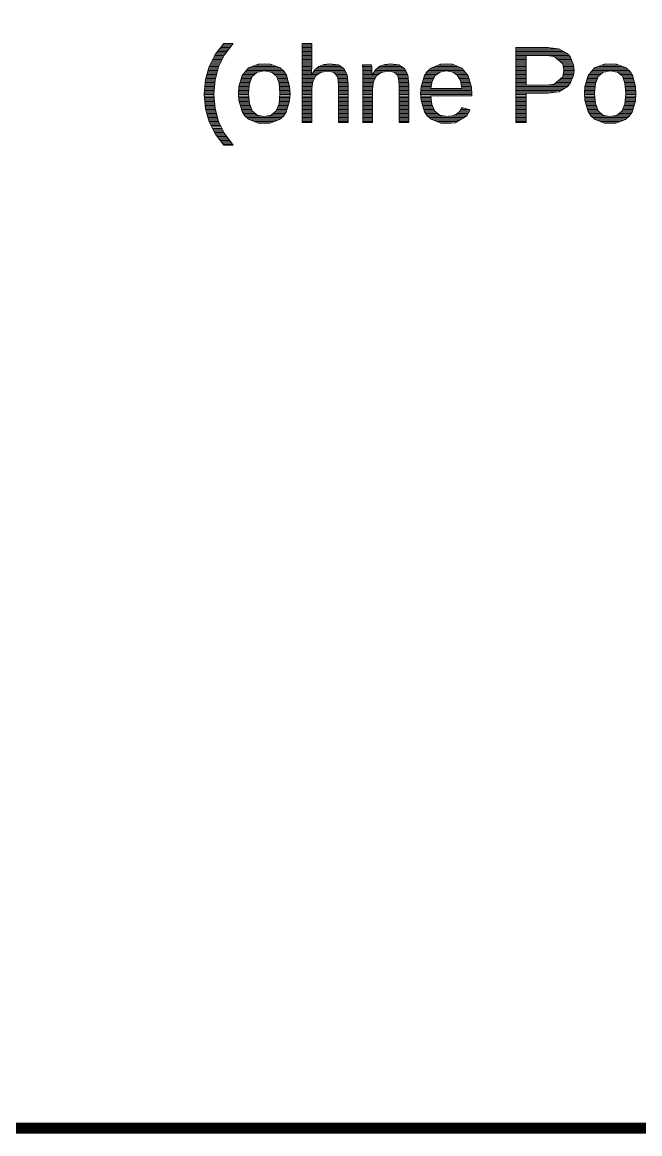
# Model space of a CAD drawing. Header units: millimetres. Extents: x 20 to 410, y 10 to 287.
# Drawn here: x 69.74 to 97.24, y 9.75 to 59.25 of the extents above; entities that cross this region are included whole.
import ezdxf

# ---------------------------------------------------------------- set-up
doc = ezdxf.new("R2010")
doc.units = ezdxf.units.MM
doc.layers.add('KANTEN', color=7, linetype='Continuous', lineweight=50)
doc.layers.add('TEXT', color=7, linetype='Continuous', lineweight=13)

msp = doc.modelspace()

# ---------------------------------------------------------------- linework, layer by layer
at = {"layer": 'KANTEN', "lineweight": 50, "const_width": 0.5}
msp.add_lwpolyline([(20, 10), (410, 10), (410, 287), (20, 287)], close=True, dxfattribs=at)
at = {"layer": 'TEXT', "lineweight": 13}
for p, q in [((78.442, 57.941), (78.864, 57.941)), ((78.489, 58.001), (78.909, 58.001)), ((78.536, 58.061), (78.955, 58.061)), ((78.583, 58.121), (79, 58.121)), ((78.629, 58.181), (79.045, 58.181)), ((78.676, 58.241), (79.091, 58.241)), ((78.723, 58.301), (79.136, 58.301)), ((82.206, 58.301), (82.633, 58.301)), ((82.206, 58.241), (82.633, 58.241)), ((82.206, 58.181), (82.633, 58.181)), ((82.206, 58.121), (82.633, 58.121)), ((82.206, 58.061), (82.633, 58.061)), ((82.206, 58.001), (82.633, 58.001)), ((82.206, 57.941), (82.633, 57.941)), ((91.727, 58.121), (93.157, 58.121)), ((91.727, 58.061), (93.612, 58.061)), ((91.727, 58.001), (93.741, 58.001)), ((91.727, 57.941), (93.854, 57.941)), ((78.159, 57.461), (78.588, 57.461)), ((78.19, 57.521), (78.618, 57.521)), ((78.221, 57.581), (78.647, 57.581)), ((78.252, 57.641), (78.677, 57.641)), ((78.283, 57.701), (78.707, 57.701)), ((78.314, 57.761), (78.736, 57.761)), ((78.349, 57.821), (78.773, 57.821)), ((78.396, 57.881), (78.818, 57.881)), ((82.206, 57.881), (82.633, 57.881)), ((82.206, 57.821), (82.633, 57.821)), ((82.206, 57.761), (82.633, 57.761)), ((82.206, 57.701), (82.633, 57.701)), ((82.206, 57.641), (82.633, 57.641)), ((82.206, 57.581), (82.633, 57.581)), ((82.206, 57.521), (82.633, 57.521)), ((82.206, 57.461), (82.633, 57.461)), ((91.727, 57.881), (93.967, 57.881)), ((91.727, 57.821), (94.043, 57.821)), ((91.727, 57.761), (94.098, 57.761)), ((91.727, 57.701), (92.181, 57.701)), ((91.727, 57.641), (92.181, 57.641)), ((91.727, 57.581), (92.181, 57.581)), ((91.727, 57.521), (92.181, 57.521)), ((91.727, 57.461), (92.181, 57.461)), ((93.444, 57.701), (94.147, 57.701)), ((93.516, 57.641), (94.172, 57.641)), ((93.588, 57.581), (94.197, 57.581)), ((93.66, 57.521), (94.222, 57.521)), ((93.732, 57.461), (94.246, 57.461)), ((77.965, 56.921), (78.397, 56.921)), ((77.982, 56.981), (78.413, 56.981)), ((77.998, 57.041), (78.429, 57.041)), ((78.015, 57.101), (78.445, 57.101)), ((78.032, 57.161), (78.461, 57.161)), ((78.048, 57.221), (78.477, 57.221)), ((78.067, 57.281), (78.499, 57.281)), ((78.098, 57.341), (78.529, 57.341)), ((78.128, 57.401), (78.559, 57.401)), ((79.57, 56.921), (80.089, 56.921)), ((79.622, 56.981), (80.16, 56.981)), ((79.674, 57.041), (80.325, 57.041)), ((79.726, 57.101), (81.354, 57.101)), ((79.778, 57.161), (81.287, 57.161)), ((79.851, 57.221), (81.207, 57.221)), ((80.007, 57.281), (81.047, 57.281)), ((80.163, 57.341), (80.887, 57.341)), ((80.732, 57.041), (81.407, 57.041)), ((80.891, 56.981), (81.446, 56.981)), ((80.962, 56.921), (81.486, 56.921)), ((82.206, 57.401), (82.633, 57.401)), ((82.206, 57.341), (82.632, 57.341)), ((82.206, 57.281), (82.631, 57.281)), ((82.206, 57.221), (82.63, 57.221)), ((82.206, 57.161), (82.627, 57.161)), ((82.206, 57.101), (82.625, 57.101)), ((82.206, 57.041), (82.622, 57.041)), ((82.206, 56.981), (82.618, 56.981)), ((82.206, 56.921), (82.614, 56.921)), ((82.63, 56.921), (82.901, 56.921)), ((82.671, 56.981), (82.982, 56.981)), ((82.713, 57.041), (83.172, 57.041)), ((82.755, 57.101), (84.104, 57.101)), ((82.813, 57.161), (84.072, 57.161)), ((82.884, 57.221), (84.004, 57.221)), ((82.959, 57.281), (83.907, 57.281)), ((83.109, 57.341), (83.809, 57.341)), ((83.503, 57.041), (84.137, 57.041)), ((83.641, 56.981), (84.169, 56.981)), ((83.713, 56.921), (84.201, 56.921)), ((84.895, 57.341), (85.299, 57.341)), ((84.898, 57.281), (85.303, 57.281)), ((84.902, 57.221), (85.306, 57.221)), ((84.905, 57.161), (85.309, 57.161)), ((84.906, 57.101), (85.311, 57.101)), ((84.907, 57.041), (85.313, 57.041)), ((84.907, 56.981), (85.315, 56.981)), ((84.908, 56.921), (85.316, 56.921)), ((85.333, 56.921), (85.603, 56.921)), ((85.375, 56.981), (85.683, 56.981)), ((85.417, 57.041), (85.874, 57.041)), ((85.459, 57.101), (86.808, 57.101)), ((85.514, 57.161), (86.777, 57.161)), ((85.587, 57.221), (86.706, 57.221)), ((85.66, 57.281), (86.61, 57.281)), ((85.812, 57.341), (86.514, 57.341)), ((86.212, 57.041), (86.84, 57.041)), ((86.347, 56.981), (86.872, 56.981)), ((86.416, 56.921), (86.903, 56.921)), ((87.686, 56.921), (88.199, 56.921)), ((87.727, 56.981), (88.281, 56.981)), ((87.769, 57.041), (88.417, 57.041)), ((87.829, 57.101), (89.405, 57.101)), ((87.896, 57.161), (89.355, 57.161)), ((87.985, 57.221), (89.277, 57.221)), ((88.136, 57.281), (89.127, 57.281)), ((88.286, 57.341), (88.978, 57.341)), ((88.858, 57.041), (89.455, 57.041)), ((88.984, 56.981), (89.505, 56.981)), ((89.074, 56.921), (89.555, 56.921)), ((91.727, 57.401), (92.181, 57.401)), ((91.727, 57.341), (92.181, 57.341)), ((91.727, 57.281), (92.181, 57.281)), ((91.727, 57.221), (92.181, 57.221)), ((91.727, 57.161), (92.181, 57.161)), ((91.727, 57.101), (92.181, 57.101)), ((91.727, 57.041), (92.181, 57.041)), ((91.727, 56.981), (92.181, 56.981)), ((91.727, 56.921), (92.181, 56.921)), ((93.805, 57.401), (94.271, 57.401)), ((93.82, 57.341), (94.295, 57.341)), ((93.828, 56.921), (94.298, 56.921)), ((93.83, 57.281), (94.3, 57.281)), ((93.837, 56.981), (94.303, 56.981)), ((93.84, 57.221), (94.306, 57.221)), ((93.847, 57.041), (94.308, 57.041)), ((93.85, 57.161), (94.311, 57.161)), ((93.857, 57.101), (94.313, 57.101)), ((94.976, 56.921), (95.495, 56.921)), ((95.028, 56.981), (95.566, 56.981)), ((95.08, 57.041), (95.731, 57.041)), ((95.132, 57.101), (96.76, 57.101)), ((95.184, 57.161), (96.693, 57.161)), ((95.257, 57.221), (96.613, 57.221)), ((95.413, 57.281), (96.453, 57.281)), ((95.569, 57.341), (96.293, 57.341)), ((96.138, 57.041), (96.813, 57.041)), ((96.297, 56.981), (96.852, 56.981)), ((96.368, 56.921), (96.892, 56.921)), ((77.881, 56.441), (78.311, 56.441)), ((77.886, 56.501), (78.316, 56.501)), ((77.891, 56.561), (78.321, 56.561)), ((77.896, 56.621), (78.326, 56.621)), ((77.901, 56.681), (78.332, 56.681)), ((77.915, 56.741), (78.349, 56.741)), ((77.932, 56.801), (78.365, 56.801)), ((77.948, 56.861), (78.381, 56.861)), ((79.406, 56.441), (79.852, 56.441)), ((79.423, 56.501), (79.858, 56.501)), ((79.44, 56.561), (79.876, 56.561)), ((79.458, 56.621), (79.9, 56.621)), ((79.475, 56.681), (79.924, 56.681)), ((79.492, 56.741), (79.948, 56.741)), ((79.51, 56.801), (79.972, 56.801)), ((79.527, 56.861), (80.018, 56.861)), ((81.032, 56.861), (81.516, 56.861)), ((81.072, 56.801), (81.532, 56.801)), ((81.095, 56.741), (81.549, 56.741)), ((81.118, 56.681), (81.566, 56.681)), ((81.14, 56.621), (81.582, 56.621)), ((81.163, 56.561), (81.599, 56.561)), ((81.179, 56.501), (81.615, 56.501)), ((81.184, 56.441), (81.632, 56.441)), ((82.206, 56.861), (82.82, 56.861)), ((82.206, 56.801), (82.783, 56.801)), ((82.206, 56.741), (82.75, 56.741)), ((82.206, 56.681), (82.717, 56.681)), ((82.206, 56.621), (82.683, 56.621)), ((82.206, 56.561), (82.671, 56.561)), ((82.206, 56.501), (82.662, 56.501)), ((82.206, 56.441), (82.654, 56.441)), ((83.747, 56.861), (84.213, 56.861)), ((83.778, 56.801), (84.22, 56.801)), ((83.792, 56.741), (84.227, 56.741)), ((83.806, 56.681), (84.234, 56.681)), ((83.815, 56.621), (84.241, 56.621)), ((83.818, 56.561), (84.248, 56.561)), ((83.822, 56.501), (84.255, 56.501)), ((83.825, 56.441), (84.256, 56.441)), ((84.908, 56.861), (85.523, 56.861)), ((84.909, 56.801), (85.486, 56.801)), ((84.909, 56.741), (85.454, 56.741)), ((84.909, 56.681), (85.422, 56.681)), ((84.909, 56.621), (85.39, 56.621)), ((84.909, 56.561), (85.375, 56.561)), ((84.909, 56.501), (85.367, 56.501)), ((84.909, 56.441), (85.359, 56.441)), ((86.448, 56.861), (86.916, 56.861)), ((86.48, 56.801), (86.923, 56.801)), ((86.493, 56.741), (86.93, 56.741)), ((86.507, 56.681), (86.937, 56.681)), ((86.518, 56.621), (86.944, 56.621)), ((86.521, 56.561), (86.951, 56.561)), ((86.525, 56.501), (86.959, 56.501)), ((86.528, 56.441), (86.96, 56.441)), ((87.519, 56.441), (87.959, 56.441)), ((87.537, 56.501), (87.97, 56.501)), ((87.555, 56.561), (87.98, 56.561)), ((87.574, 56.621), (87.99, 56.621)), ((87.592, 56.681), (88.023, 56.681)), ((87.61, 56.741), (88.057, 56.741)), ((87.629, 56.801), (88.091, 56.801)), ((87.647, 56.861), (88.125, 56.861)), ((89.133, 56.861), (89.604, 56.861)), ((89.167, 56.801), (89.62, 56.801)), ((89.201, 56.741), (89.637, 56.741)), ((89.235, 56.681), (89.653, 56.681)), ((89.258, 56.621), (89.67, 56.621)), ((89.27, 56.561), (89.687, 56.561)), ((89.282, 56.501), (89.703, 56.501)), ((89.293, 56.441), (89.72, 56.441)), ((91.727, 56.861), (92.181, 56.861)), ((91.727, 56.801), (92.181, 56.801)), ((91.727, 56.741), (92.181, 56.741)), ((91.727, 56.681), (92.181, 56.681)), ((91.727, 56.621), (92.181, 56.621)), ((91.727, 56.561), (92.181, 56.561)), ((91.727, 56.501), (92.181, 56.501)), ((91.727, 56.441), (94.074, 56.441)), ((93.451, 56.501), (94.128, 56.501)), ((93.519, 56.561), (94.159, 56.561)), ((93.587, 56.621), (94.184, 56.621)), ((93.655, 56.681), (94.208, 56.681)), ((93.723, 56.741), (94.233, 56.741)), ((93.791, 56.801), (94.258, 56.801)), ((93.818, 56.861), (94.282, 56.861)), ((94.812, 56.441), (95.258, 56.441)), ((94.829, 56.501), (95.264, 56.501)), ((94.846, 56.561), (95.282, 56.561)), ((94.864, 56.621), (95.306, 56.621)), ((94.881, 56.681), (95.33, 56.681)), ((94.898, 56.741), (95.354, 56.741)), ((94.916, 56.801), (95.378, 56.801)), ((94.933, 56.861), (95.423, 56.861)), ((96.438, 56.861), (96.922, 56.861)), ((96.478, 56.801), (96.938, 56.801)), ((96.501, 56.741), (96.955, 56.741)), ((96.524, 56.681), (96.971, 56.681)), ((96.546, 56.621), (96.988, 56.621)), ((96.569, 56.561), (97.005, 56.561)), ((96.585, 56.501), (97.021, 56.501)), ((96.59, 56.441), (97.038, 56.441)), ((77.849, 56.021), (78.279, 56.021)), ((77.851, 56.081), (78.282, 56.081)), ((77.854, 55.961), (78.284, 55.961)), ((77.856, 56.141), (78.287, 56.141)), ((77.861, 56.201), (78.291, 56.201)), ((77.866, 56.261), (78.296, 56.261)), ((77.871, 56.321), (78.301, 56.321)), ((77.876, 56.381), (78.306, 56.381)), ((79.37, 56.081), (79.819, 56.081)), ((79.372, 56.021), (79.822, 56.021)), ((79.374, 56.141), (79.825, 56.141)), ((79.376, 55.961), (79.827, 55.961)), ((79.377, 56.201), (79.83, 56.201)), ((79.381, 56.261), (79.836, 56.261)), ((79.384, 56.321), (79.841, 56.321)), ((79.388, 56.381), (79.847, 56.381)), ((81.189, 56.381), (81.648, 56.381)), ((81.194, 56.321), (81.651, 56.321)), ((81.199, 56.261), (81.654, 56.261)), ((81.204, 56.201), (81.658, 56.201)), ((81.206, 55.961), (81.659, 55.961)), ((81.21, 56.141), (81.661, 56.141)), ((81.212, 56.021), (81.662, 56.021)), ((81.215, 56.081), (81.664, 56.081)), ((82.206, 56.381), (82.645, 56.381)), ((82.206, 56.321), (82.636, 56.321)), ((82.206, 56.261), (82.633, 56.261)), ((82.206, 56.201), (82.633, 56.201)), ((82.206, 56.141), (82.633, 56.141)), ((82.206, 56.081), (82.633, 56.081)), ((82.206, 56.021), (82.633, 56.021)), ((82.206, 55.961), (82.633, 55.961)), ((83.827, 56.381), (84.256, 56.381)), ((83.827, 56.321), (84.256, 56.321)), ((83.827, 56.261), (84.256, 56.261)), ((83.827, 56.201), (84.256, 56.201)), ((83.827, 56.141), (84.256, 56.141)), ((83.827, 56.081), (84.256, 56.081)), ((83.827, 56.021), (84.256, 56.021)), ((83.827, 55.961), (84.256, 55.961)), ((84.909, 56.381), (85.351, 56.381)), ((84.909, 56.321), (85.343, 56.321)), ((84.909, 56.261), (85.336, 56.261)), ((84.909, 56.201), (85.336, 56.201)), ((84.909, 56.141), (85.336, 56.141)), ((84.909, 56.081), (85.336, 56.081)), ((84.909, 56.021), (85.336, 56.021)), ((84.909, 55.961), (85.336, 55.961)), ((86.53, 56.381), (86.96, 56.381)), ((86.53, 56.321), (86.96, 56.321)), ((86.53, 56.261), (86.96, 56.261)), ((86.53, 56.201), (86.96, 56.201)), ((86.53, 56.141), (86.96, 56.141)), ((86.53, 56.081), (86.96, 56.081)), ((86.53, 56.021), (86.96, 56.021)), ((86.53, 55.961), (86.96, 55.961)), ((87.482, 56.081), (89.76, 56.081)), ((87.485, 56.141), (89.756, 56.141)), ((87.485, 56.021), (89.762, 56.021)), ((87.489, 56.201), (89.753, 56.201)), ((87.489, 55.961), (87.932, 55.961)), ((87.493, 56.261), (89.75, 56.261)), ((87.496, 56.321), (87.938, 56.321)), ((87.5, 56.381), (87.949, 56.381)), ((89.305, 56.381), (89.736, 56.381)), ((89.317, 56.321), (89.746, 56.321)), ((91.727, 56.381), (94.021, 56.381)), ((91.727, 56.321), (93.932, 56.321)), ((91.727, 56.261), (93.828, 56.261)), ((91.727, 56.201), (93.723, 56.201)), ((91.727, 56.141), (93.558, 56.141)), ((91.727, 56.081), (92.181, 56.081)), ((91.727, 56.021), (92.181, 56.021)), ((91.727, 55.961), (92.181, 55.961)), ((94.776, 56.081), (95.225, 56.081)), ((94.778, 56.021), (95.228, 56.021)), ((94.78, 56.141), (95.23, 56.141)), ((94.782, 55.961), (95.233, 55.961)), ((94.783, 56.201), (95.236, 56.201)), ((94.787, 56.261), (95.242, 56.261)), ((94.79, 56.321), (95.247, 56.321)), ((94.794, 56.381), (95.253, 56.381)), ((96.595, 56.381), (97.054, 56.381)), ((96.6, 56.321), (97.057, 56.321)), ((96.605, 56.261), (97.06, 56.261)), ((96.61, 56.201), (97.063, 56.201)), ((96.612, 55.961), (97.065, 55.961)), ((96.615, 56.141), (97.067, 56.141)), ((96.618, 56.021), (97.068, 56.021)), ((96.621, 56.081), (97.07, 56.081)), ((77.859, 55.901), (78.289, 55.901)), ((77.864, 55.841), (78.294, 55.841)), ((77.869, 55.781), (78.299, 55.781)), ((77.874, 55.721), (78.304, 55.721)), ((77.879, 55.661), (78.309, 55.661)), ((77.884, 55.601), (78.314, 55.601)), ((77.889, 55.541), (78.318, 55.541)), ((77.894, 55.481), (78.323, 55.481)), ((79.379, 55.901), (79.833, 55.901)), ((79.383, 55.841), (79.839, 55.841)), ((79.386, 55.781), (79.844, 55.781)), ((79.399, 55.721), (79.85, 55.721)), ((79.417, 55.661), (79.855, 55.661)), ((79.434, 55.601), (79.867, 55.601)), ((79.451, 55.541), (79.89, 55.541)), ((79.469, 55.481), (79.913, 55.481)), ((81.124, 55.481), (81.567, 55.481)), ((81.147, 55.541), (81.584, 55.541)), ((81.171, 55.601), (81.602, 55.601)), ((81.179, 55.661), (81.62, 55.661)), ((81.185, 55.721), (81.638, 55.721)), ((81.19, 55.781), (81.648, 55.781)), ((81.196, 55.841), (81.652, 55.841)), ((81.201, 55.901), (81.655, 55.901)), ((82.206, 55.901), (82.633, 55.901)), ((82.206, 55.841), (82.633, 55.841)), ((82.206, 55.781), (82.633, 55.781)), ((82.206, 55.721), (82.633, 55.721)), ((82.206, 55.661), (82.633, 55.661)), ((82.206, 55.601), (82.633, 55.601)), ((82.206, 55.541), (82.633, 55.541)), ((82.206, 55.481), (82.633, 55.481)), ((83.827, 55.901), (84.256, 55.901)), ((83.827, 55.841), (84.256, 55.841)), ((83.827, 55.781), (84.256, 55.781)), ((83.827, 55.721), (84.256, 55.721)), ((83.827, 55.661), (84.256, 55.661)), ((83.827, 55.601), (84.256, 55.601)), ((83.827, 55.541), (84.256, 55.541)), ((83.827, 55.481), (84.256, 55.481)), ((84.909, 55.901), (85.336, 55.901)), ((84.909, 55.841), (85.336, 55.841)), ((84.909, 55.781), (85.336, 55.781)), ((84.909, 55.721), (85.336, 55.721)), ((84.909, 55.661), (85.336, 55.661)), ((84.909, 55.601), (85.336, 55.601)), ((84.909, 55.541), (85.336, 55.541)), ((84.909, 55.481), (85.336, 55.481)), ((86.53, 55.901), (86.96, 55.901)), ((86.53, 55.841), (86.96, 55.841)), ((86.53, 55.781), (86.96, 55.781)), ((86.53, 55.721), (86.96, 55.721)), ((86.53, 55.661), (86.96, 55.661)), ((86.53, 55.601), (86.96, 55.601)), ((86.53, 55.541), (86.96, 55.541)), ((86.53, 55.481), (86.96, 55.481)), ((87.492, 55.901), (87.939, 55.901)), ((87.496, 55.841), (87.946, 55.841)), ((87.499, 55.781), (87.953, 55.781)), ((87.514, 55.721), (87.96, 55.721)), ((87.531, 55.661), (87.967, 55.661)), ((87.549, 55.601), (87.974, 55.601)), ((87.567, 55.541), (87.996, 55.541)), ((87.584, 55.481), (88.024, 55.481)), ((91.727, 55.901), (92.181, 55.901)), ((91.727, 55.841), (92.181, 55.841)), ((91.727, 55.781), (92.181, 55.781)), ((91.727, 55.721), (92.181, 55.721)), ((91.727, 55.661), (92.181, 55.661)), ((91.727, 55.601), (92.181, 55.601)), ((91.727, 55.541), (92.181, 55.541)), ((91.727, 55.481), (92.181, 55.481)), ((94.785, 55.901), (95.239, 55.901)), ((94.789, 55.841), (95.244, 55.841)), ((94.792, 55.781), (95.25, 55.781)), ((94.805, 55.721), (95.256, 55.721)), ((94.822, 55.661), (95.261, 55.661)), ((94.84, 55.601), (95.273, 55.601)), ((94.857, 55.541), (95.296, 55.541)), ((94.875, 55.481), (95.319, 55.481)), ((96.53, 55.481), (96.973, 55.481)), ((96.553, 55.541), (96.99, 55.541)), ((96.577, 55.601), (97.008, 55.601)), ((96.585, 55.661), (97.026, 55.661)), ((96.591, 55.721), (97.044, 55.721)), ((96.596, 55.781), (97.054, 55.781)), ((96.602, 55.841), (97.058, 55.841)), ((96.607, 55.901), (97.061, 55.901)), ((77.899, 55.421), (78.328, 55.421)), ((77.908, 55.361), (78.341, 55.361)), ((77.925, 55.301), (78.357, 55.301)), ((77.941, 55.241), (78.373, 55.241)), ((77.958, 55.181), (78.389, 55.181)), ((77.974, 55.121), (78.405, 55.121)), ((77.991, 55.061), (78.421, 55.061)), ((78.007, 55.001), (78.437, 55.001)), ((78.024, 54.941), (78.453, 54.941)), ((79.486, 55.421), (79.937, 55.421)), ((79.503, 55.361), (79.96, 55.361)), ((79.521, 55.301), (79.985, 55.301)), ((79.547, 55.241), (80.051, 55.241)), ((79.587, 55.181), (80.118, 55.181)), ((79.626, 55.121), (80.185, 55.121)), ((79.672, 55.061), (80.438, 55.061)), ((79.736, 55.001), (81.299, 55.001)), ((79.8, 54.941), (81.23, 54.941)), ((80.572, 55.061), (81.367, 55.061)), ((80.845, 55.121), (81.409, 55.121)), ((80.916, 55.181), (81.451, 55.181)), ((80.987, 55.241), (81.493, 55.241)), ((81.054, 55.301), (81.513, 55.301)), ((81.077, 55.361), (81.531, 55.361)), ((81.101, 55.421), (81.549, 55.421)), ((82.206, 55.421), (82.633, 55.421)), ((82.206, 55.361), (82.633, 55.361)), ((82.206, 55.301), (82.633, 55.301)), ((82.206, 55.241), (82.633, 55.241)), ((82.206, 55.181), (82.633, 55.181)), ((82.206, 55.121), (82.633, 55.121)), ((82.206, 55.061), (82.633, 55.061)), ((82.206, 55.001), (82.633, 55.001)), ((82.206, 54.941), (82.633, 54.941)), ((83.827, 55.421), (84.256, 55.421)), ((83.827, 55.361), (84.256, 55.361)), ((83.827, 55.301), (84.256, 55.301)), ((83.827, 55.241), (84.256, 55.241)), ((83.827, 55.181), (84.256, 55.181)), ((83.827, 55.121), (84.256, 55.121)), ((83.827, 55.061), (84.256, 55.061)), ((83.827, 55.001), (84.256, 55.001)), ((83.827, 54.941), (84.256, 54.941)), ((84.909, 55.421), (85.336, 55.421)), ((84.909, 55.361), (85.336, 55.361)), ((84.909, 55.301), (85.336, 55.301)), ((84.909, 55.241), (85.336, 55.241)), ((84.909, 55.181), (85.336, 55.181)), ((84.909, 55.121), (85.336, 55.121)), ((84.909, 55.061), (85.336, 55.061)), ((84.909, 55.001), (85.336, 55.001)), ((84.909, 54.941), (85.336, 54.941)), ((86.53, 55.421), (86.96, 55.421)), ((86.53, 55.361), (86.96, 55.361)), ((86.53, 55.301), (86.96, 55.301)), ((86.53, 55.241), (86.96, 55.241)), ((86.53, 55.181), (86.96, 55.181)), ((86.53, 55.121), (86.96, 55.121)), ((86.53, 55.061), (86.96, 55.061)), ((86.53, 55.001), (86.96, 55.001)), ((86.53, 54.941), (86.96, 54.941)), ((87.602, 55.421), (88.052, 55.421)), ((87.62, 55.361), (88.08, 55.361)), ((87.637, 55.301), (88.109, 55.301)), ((87.663, 55.241), (88.177, 55.241)), ((87.704, 55.181), (88.252, 55.181)), ((87.745, 55.121), (88.327, 55.121)), ((87.791, 55.061), (88.602, 55.061)), ((87.858, 55.001), (89.416, 55.001)), ((87.925, 54.941), (89.313, 54.941)), ((88.724, 55.061), (89.519, 55.061)), ((88.992, 55.121), (89.568, 55.121)), ((89.111, 55.181), (89.603, 55.181)), ((89.177, 55.241), (89.637, 55.241)), ((89.238, 55.301), (89.671, 55.301)), ((89.272, 55.361), (89.62, 55.361)), ((89.305, 55.421), (89.409, 55.421)), ((91.727, 55.421), (92.181, 55.421)), ((91.727, 55.361), (92.181, 55.361)), ((91.727, 55.301), (92.181, 55.301)), ((91.727, 55.241), (92.181, 55.241)), ((91.727, 55.181), (92.181, 55.181)), ((91.727, 55.121), (92.181, 55.121)), ((91.727, 55.061), (92.181, 55.061)), ((91.727, 55.001), (92.181, 55.001)), ((91.727, 54.941), (92.181, 54.941)), ((94.892, 55.421), (95.343, 55.421)), ((94.909, 55.361), (95.366, 55.361)), ((94.927, 55.301), (95.391, 55.301)), ((94.953, 55.241), (95.457, 55.241)), ((94.993, 55.181), (95.524, 55.181)), ((95.032, 55.121), (95.59, 55.121)), ((95.078, 55.061), (95.844, 55.061)), ((95.142, 55.001), (96.705, 55.001)), ((95.206, 54.941), (96.636, 54.941)), ((95.978, 55.061), (96.773, 55.061)), ((96.251, 55.121), (96.815, 55.121)), ((96.322, 55.181), (96.857, 55.181)), ((96.393, 55.241), (96.899, 55.241)), ((96.46, 55.301), (96.919, 55.301)), ((96.483, 55.361), (96.937, 55.361)), ((96.506, 55.421), (96.955, 55.421)), ((78.04, 54.881), (78.469, 54.881)), ((78.057, 54.821), (78.486, 54.821)), ((78.084, 54.761), (78.516, 54.761)), ((78.114, 54.701), (78.545, 54.701)), ((78.145, 54.641), (78.575, 54.641)), ((78.176, 54.581), (78.604, 54.581)), ((78.207, 54.521), (78.634, 54.521)), ((78.237, 54.461), (78.663, 54.461)), ((79.926, 54.881), (81.108, 54.881)), ((80.075, 54.821), (80.951, 54.821)), ((80.223, 54.761), (80.794, 54.761)), ((82.206, 54.881), (82.633, 54.881)), ((82.206, 54.821), (82.633, 54.821)), ((83.827, 54.881), (84.256, 54.881)), ((83.827, 54.821), (84.256, 54.821)), ((84.909, 54.881), (85.336, 54.881)), ((84.909, 54.821), (85.336, 54.821)), ((86.53, 54.881), (86.96, 54.881)), ((86.53, 54.821), (86.96, 54.821)), ((88.052, 54.881), (89.209, 54.881)), ((88.205, 54.821), (89.106, 54.821)), ((88.359, 54.761), (88.932, 54.761)), ((91.727, 54.881), (92.181, 54.881)), ((91.727, 54.821), (92.181, 54.821)), ((95.332, 54.881), (96.514, 54.881)), ((95.481, 54.821), (96.357, 54.821)), ((95.629, 54.761), (96.2, 54.761)), ((78.268, 54.401), (78.693, 54.401)), ((78.299, 54.341), (78.723, 54.341)), ((78.33, 54.281), (78.754, 54.281)), ((78.374, 54.221), (78.799, 54.221)), ((78.421, 54.161), (78.844, 54.161)), ((78.468, 54.101), (78.89, 54.101)), ((78.515, 54.041), (78.935, 54.041)), ((78.562, 53.981), (78.98, 53.981)), ((78.609, 53.921), (79.026, 53.921)), ((78.655, 53.861), (79.071, 53.861)), ((78.702, 53.801), (79.116, 53.801))]:
    msp.add_line(p, q, dxfattribs=at)
for points in [[(79.137, 53.774), (78.724, 53.774), (78.334, 54.273), (78.062, 54.804), (77.902, 55.385), (77.848, 56.033), (77.848, 56.043), (77.902, 56.694), (78.063, 57.274), (78.336, 57.805), (78.724, 58.303), (79.137, 58.303), (78.752, 57.794), (78.485, 57.253), (78.33, 56.672), (78.278, 56.038), (78.329, 55.407), (78.483, 54.827), (78.749, 54.287), (79.137, 53.774)], [(83.814, 56.644), (83.776, 56.81), (83.711, 56.925), (83.613, 57.004), (83.477, 57.05), (83.297, 57.065), (83.026, 57.013), (82.814, 56.857), (82.678, 56.612), (82.633, 56.295), (82.633, 54.78), (82.206, 54.78), (82.206, 58.303), (82.633, 58.303), (82.633, 57.386), (82.63, 57.239), (82.624, 57.087), (82.617, 56.965), (82.614, 56.909), (82.621, 56.909), (82.773, 57.127), (82.952, 57.278), (83.171, 57.366), (83.442, 57.396), (83.805, 57.344), (84.058, 57.188), (84.207, 56.91), (84.256, 56.491), (84.256, 54.78), (83.827, 54.78), (83.827, 56.408), (83.814, 56.644)], [(93.634, 58.058), (94.006, 57.861), (94.141, 57.715), (94.295, 57.344), (94.314, 57.118), (94.295, 56.893), (94.14, 56.515), (94.005, 56.363), (93.64, 56.153), (93.164, 56.083), (92.181, 56.083), (92.181, 54.78), (91.727, 54.78), (91.727, 58.124), (93.135, 58.124), (93.634, 58.058)], [(93.421, 57.721), (93.08, 57.761), (92.181, 57.761), (92.181, 56.442), (93.099, 56.442), (93.431, 56.484), (93.811, 56.82), (93.859, 57.113), (93.81, 57.397), (93.421, 57.721)], [(79.388, 56.378), (79.531, 56.877), (79.819, 57.209), (80.251, 57.375), (80.52, 57.396), (80.795, 57.376), (81.228, 57.213), (81.387, 57.072), (81.509, 56.887), (81.648, 56.385), (81.665, 56.067), (81.646, 55.751), (81.498, 55.248), (81.368, 55.062), (81.203, 54.918), (80.772, 54.753), (80.507, 54.732), (80.242, 54.754), (79.817, 54.925), (79.657, 55.075), (79.531, 55.266), (79.387, 55.762), (79.37, 56.067), (79.388, 56.378)], [(80.831, 55.11), (81.051, 55.295), (81.175, 55.611), (81.216, 56.067), (81.177, 56.526), (81.058, 56.839), (80.846, 57.02), (80.528, 57.08), (80.204, 57.018), (79.985, 56.834), (79.859, 56.519), (79.818, 56.067), (79.859, 55.622), (79.982, 55.303), (80.195, 55.112), (80.501, 55.048), (80.831, 55.11)], [(85.336, 54.78), (84.909, 54.78), (84.909, 56.8), (84.905, 57.161), (84.894, 57.348), (85.298, 57.348), (85.3, 57.326), (85.302, 57.284), (85.305, 57.228), (85.308, 57.164), (85.312, 57.067), (85.317, 56.909), (85.324, 56.909), (85.483, 57.136), (85.665, 57.285), (85.882, 57.368), (86.145, 57.396), (86.511, 57.343), (86.764, 57.185), (86.911, 56.907), (86.96, 56.491), (86.96, 54.78), (86.53, 54.78), (86.53, 56.408), (86.517, 56.634), (86.48, 56.802), (86.415, 56.923), (86.321, 57.004), (86.186, 57.05), (86, 57.065), (85.724, 57.013), (85.514, 56.854), (85.38, 56.602), (85.336, 56.268), (85.336, 54.78)], [(88.647, 54.732), (88.379, 54.753), (87.945, 54.923), (87.779, 55.072), (87.649, 55.262), (87.5, 55.767), (87.482, 56.081), (87.5, 56.38), (87.649, 56.868), (87.779, 57.056), (87.944, 57.205), (88.369, 57.375), (88.63, 57.396), (88.895, 57.375), (89.32, 57.204), (89.603, 56.863), (89.745, 56.351), (89.762, 56.031), (89.762, 55.974), (87.93, 55.974), (87.976, 55.583), (88.113, 55.293), (88.338, 55.113), (88.647, 55.053), (88.897, 55.081), (89.092, 55.164), (89.232, 55.291), (89.319, 55.447), (89.693, 55.341), (89.542, 55.074), (89.018, 54.77), (88.647, 54.732)], [(88.906, 57.033), (88.623, 57.08), (88.345, 57.028), (88.131, 56.872), (87.991, 56.626), (87.935, 56.301), (89.321, 56.301), (89.252, 56.653), (89.115, 56.894), (88.906, 57.033)], [(94.937, 55.266), (94.793, 55.762), (94.775, 56.067), (94.793, 56.378), (94.937, 56.877), (95.225, 57.209), (95.656, 57.375), (95.926, 57.396), (96.201, 57.376), (96.634, 57.213), (96.793, 57.072), (96.914, 56.887), (97.053, 56.385), (97.071, 56.067), (97.052, 55.751), (96.904, 55.248), (96.774, 55.062), (96.609, 54.918), (96.178, 54.753), (95.913, 54.732), (95.648, 54.754), (95.223, 54.925), (95.063, 55.075), (94.937, 55.266)], [(95.388, 55.303), (95.601, 55.112), (95.907, 55.048), (96.237, 55.11), (96.457, 55.295), (96.581, 55.611), (96.622, 56.067), (96.582, 56.526), (96.464, 56.839), (96.252, 57.02), (95.934, 57.08), (95.61, 57.018), (95.391, 56.834), (95.265, 56.519), (95.224, 56.067), (95.265, 55.622), (95.388, 55.303)]]:
    msp.add_lwpolyline(points, close=True, dxfattribs=at)

doc.saveas('drawing.dxf')
